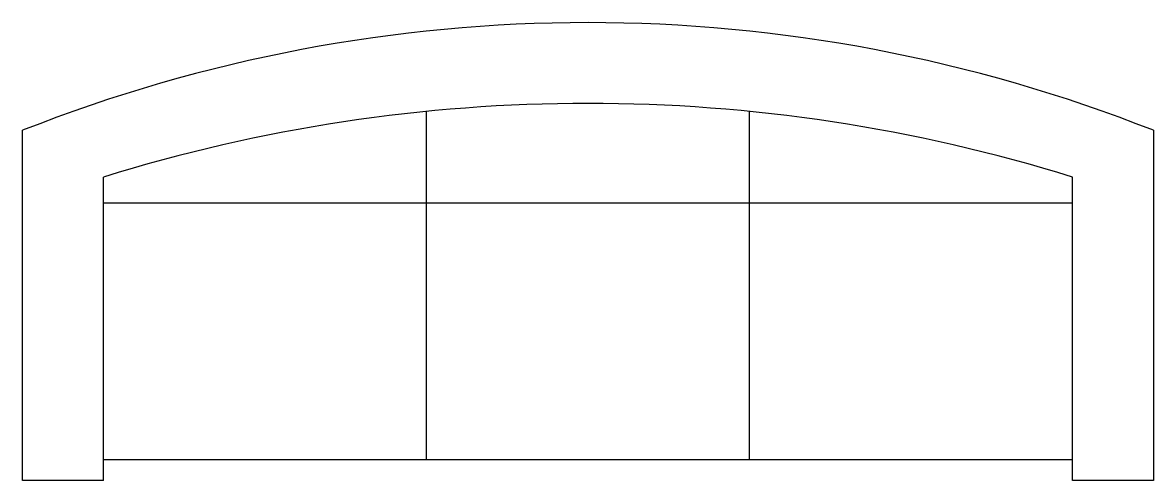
# Model space of a CAD drawing. Header units: inches. Extents: x -42 to 42, y -34 to 0.
import ezdxf

# ---------------------------------------------------------------- set-up
doc = ezdxf.new("R2010")
doc.units = ezdxf.units.IN
doc.header["$LTSCALE"] = 48
doc.header["$MEASUREMENT"] = 0
doc.layers.get('0').update_dxf_attribs({"linetype": 'CONTINUOUS'})

msp = doc.modelspace()

# ---------------------------------------------------------------- linework, layer by layer
at = {"linetype": 'Continuous'}
for p, q in [((-12.00002, -32.4421), (-12.00003, -6.5971)), ((11.99997, -32.4421), (11.99998, -6.5971)), ((-36.000027, -34), (-36.000027, -11.4696)), ((35.99998, -34), (35.99998, -11.4696)), ((-35.999844, -13.3819), (35.9998, -13.3819)), ((-36.000027, -32.4421), (35.99998, -32.4421))]:
    msp.add_line(p, q, dxfattribs=at)
for points in [[(-36.000027, -34), (-42.000027, -34), (-42.000027, -8)], [(41.99998, -8), (41.99998, -34), (35.99998, -34)]]:
    msp.add_lwpolyline(points, dxfattribs=at)
for centre, radius, start, end in [((0, -114.25), 114.25, 68.43141, 111.5686), ((-0.00001, -127.1968), 121.1968, 72.72033, 107.2797)]:
    msp.add_arc(centre, radius, start, end, dxfattribs=at)

doc.saveas('drawing.dxf')
